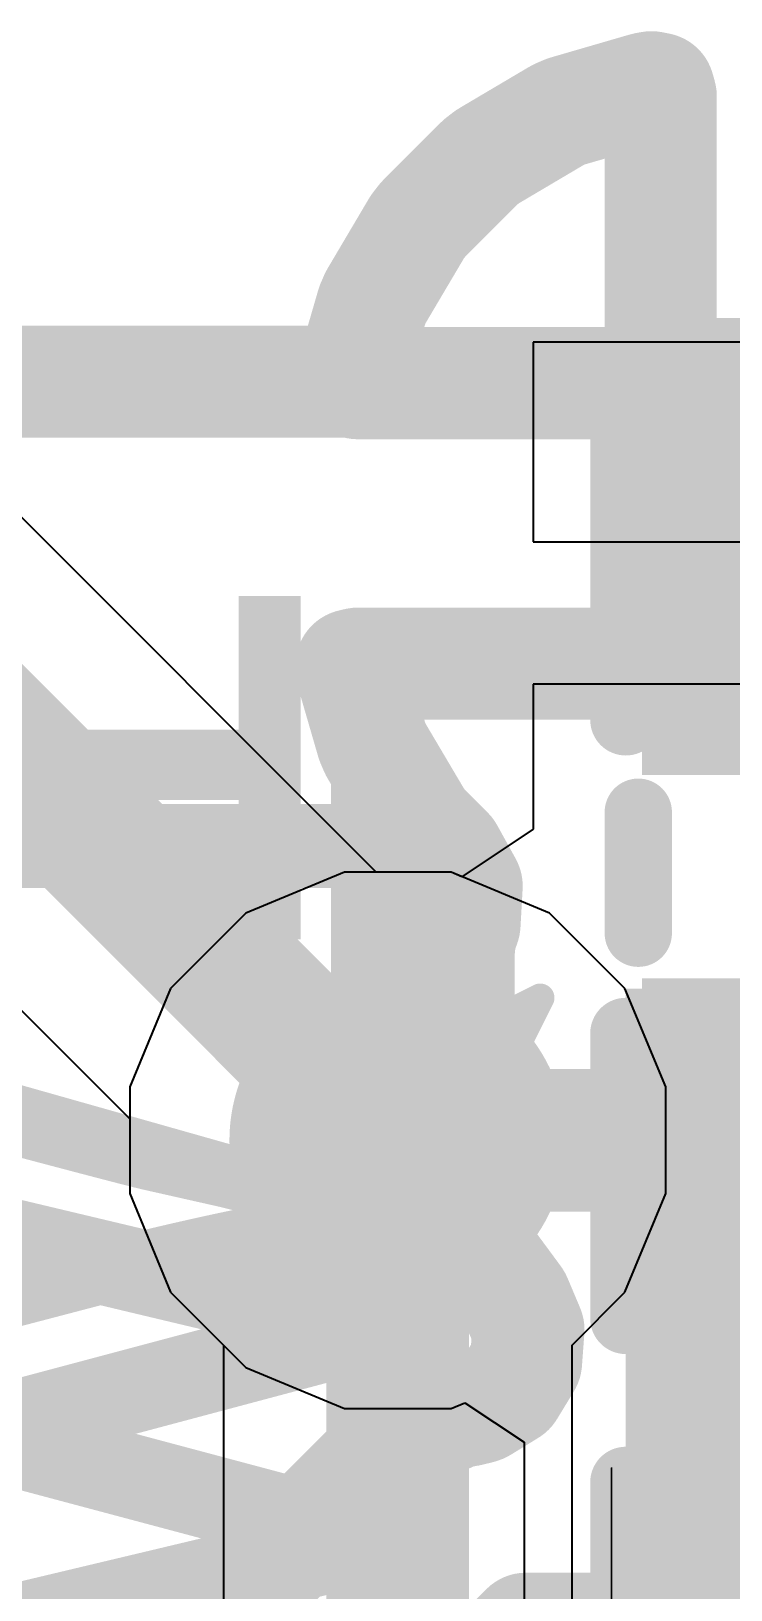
# Model space of a CAD drawing. Header units: inches. Extents: x 0 to 12.4, y -0.6 to 2.2.
# Drawn here: x 0.1833 to 0.2324, y 0.5648 to 0.6742 of the extents above; entities that cross this region are included whole.
import ezdxf

# ---------------------------------------------------------------- set-up
doc = ezdxf.new("R2010")
doc.units = ezdxf.units.IN
doc.header["$MEASUREMENT"] = 0
for name, color, linetype in [('Bottom Layer', 5, 'Continuous'), ('Dimension', 6, 'Continuous'), ('Drill Drawing', 1, 'Continuous'), ('Mechanical 4', 56, 'Continuous'), ('Top Layer', 1, 'Continuous'), ('Top Overlay', 2, 'Continuous'), ('Top Paste', 8, 'Continuous'), ('Top Solder', 216, 'Continuous'), ('Via Holes', 16, 'Continuous')]:
    doc.layers.add(name, color=color, linetype=linetype)
doc.styles.add('Arial', font='', dxfattribs={"height": 0.2})
doc.styles.get('Arial').set_extended_font_data('Arial')

# ---------------------------------------------------------------- blocks, each defined once
blk = doc.blocks.new('R___0402_23')
at = {"layer": 'Top Layer'}
for points in [[(-0.0275, -0.0125), (-0.0275, 0.0125), (-0.009500000000000003, 0.0125), (-0.009499999999999996, -0.0125)], [(0.009500000000000003, -0.0125), (0.009499999999999996, 0.0125), (0.0275, 0.0125), (0.0275, -0.0125)]]:
    blk.add_hatch(color=1, dxfattribs=at).paths.add_polyline_path(points)
at = {"layer": 'Top Paste'}
for points in [[(-0.0275, -0.0125), (-0.0275, 0.0125), (-0.009500000000000003, 0.0125), (-0.009499999999999996, -0.0125)], [(0.009500000000000003, -0.0125), (0.009499999999999996, 0.0125), (0.0275, 0.0125), (0.0275, -0.0125)]]:
    blk.add_hatch(color=8, dxfattribs=at).paths.add_polyline_path(points)
at = {"layer": 'Top Solder'}
for points in [[(-0.0296654, -0.0146654), (-0.0296654, 0.0146654), (-0.007334600000000003, 0.0146654), (-0.007334599999999997, -0.0146654)], [(0.007334600000000003, -0.0146654), (0.007334599999999997, 0.0146654), (0.0296654, 0.0146654), (0.0296654, -0.0146654)]]:
    blk.add_hatch(color=216, dxfattribs=at).paths.add_polyline_path(points)
at = {"layer": 'Top Overlay'}
for points in [[(-0.031, -0.016, 0.005, 0.005, 0), (-0.031, 0.016, 0.005, 0.005, 0)], [(0.031, 0.016, 0.005, 0.005, 0), (-0.031, 0.016, 0.005, 0.005, 0)], [(0.031, -0.016, 0.005, 0.005, 0), (0.031, 0.016, 0.005, 0.005, 0)], [(0.031, -0.016, 0.005, 0.005, 0), (-0.031, -0.016, 0.005, 0.005, 0)], [(0.032, -0.017, 0.000127, 0.000127, 0), (-0.032, -0.017, 0.000127, 0.000127, 0)]]:
    blk.add_lwpolyline(points, format="xyseb", dxfattribs=at)
for points in [[(-0.03225, 0.016, 0.0025, 0.0025, 1), (-0.02975, 0.016, 0.0025, 0.0025, 1)], [(-0.03225, 0.016, 0.0025, 0.0025, 1), (-0.02975, 0.016, 0.0025, 0.0025, 1)], [(0.02975, 0.016, 0.0025, 0.0025, 1), (0.03225, 0.016, 0.0025, 0.0025, 1)], [(0.02975, 0.016, 0.0025, 0.0025, 1), (0.03225, 0.016, 0.0025, 0.0025, 1)], [(-0.03225, -0.016, 0.0025, 0.0025, 1), (-0.02975, -0.016, 0.0025, 0.0025, 1)], [(-0.03225, -0.016, 0.0025, 0.0025, 1), (-0.02975, -0.016, 0.0025, 0.0025, 1)], [(0.02975, -0.016, 0.0025, 0.0025, 1), (0.03225, -0.016, 0.0025, 0.0025, 1)], [(0.02975, -0.016, 0.0025, 0.0025, 1), (0.03225, -0.016, 0.0025, 0.0025, 1)], [(-0.0320317, -0.017, 6.35e-05, 6.35e-05, 1), (-0.0319683, -0.017, 6.35e-05, 6.35e-05, 1)], [(0.0319683, -0.017, 6.35e-05, 6.35e-05, 1), (0.0320317, -0.017, 6.35e-05, 6.35e-05, 1)]]:
    blk.add_lwpolyline(points, format="xyseb", close=True, dxfattribs=at)
blk = doc.blocks.new('C___0402_63')
at = {"layer": 'Top Layer'}
for points in [[(-0.0275, -0.0125), (-0.0275, 0.0125), (-0.009500000000000003, 0.0125), (-0.009499999999999996, -0.0125)], [(0.009500000000000003, -0.0125), (0.009499999999999996, 0.0125), (0.0275, 0.0125), (0.0275, -0.0125)]]:
    blk.add_hatch(color=1, dxfattribs=at).paths.add_polyline_path(points)
at = {"layer": 'Top Paste'}
for points in [[(-0.0275, -0.0125), (-0.0275, 0.0125), (-0.009500000000000003, 0.0125), (-0.009499999999999996, -0.0125)], [(0.009500000000000003, -0.0125), (0.009499999999999996, 0.0125), (0.0275, 0.0125), (0.0275, -0.0125)]]:
    blk.add_hatch(color=8, dxfattribs=at).paths.add_polyline_path(points)
at = {"layer": 'Top Solder'}
for points in [[(-0.0298622, -0.0148622), (-0.0298622, 0.0148622), (-0.007137800000000003, 0.0148622), (-0.007137799999999997, -0.0148622)], [(0.007137800000000003, -0.0148622), (0.007137799999999997, 0.0148622), (0.0298622, 0.0148622), (0.0298622, -0.0148622)]]:
    blk.add_hatch(color=216, dxfattribs=at).paths.add_polyline_path(points)
at = {"layer": 'Top Overlay'}
for points in [[(-0.011, 0.016, 0.005, 0.005, 0), (-0.031, 0.016, 0.005, 0.005, 0)], [(-0.031, -0.016, 0.005, 0.005, 0), (-0.031, 0.016, 0.005, 0.005, 0)], [(0.031, 0.016, 0.005, 0.005, 0), (0.011, 0.016, 0.005, 0.005, 0)], [(0.031, -0.016, 0.005, 0.005, 0), (0.031, 0.016, 0.005, 0.005, 0)], [(-0.011, -0.016, 0.005, 0.005, 0), (-0.031, -0.016, 0.005, 0.005, 0)], [(0.031, -0.016, 0.005, 0.005, 0), (0.011, -0.016, 0.005, 0.005, 0)]]:
    blk.add_lwpolyline(points, format="xyseb", dxfattribs=at)
for points in [[(-0.03225, 0.016, 0.0025, 0.0025, 1), (-0.02975, 0.016, 0.0025, 0.0025, 1)], [(-0.03225, 0.016, 0.0025, 0.0025, 1), (-0.02975, 0.016, 0.0025, 0.0025, 1)], [(-0.01225, 0.016, 0.0025, 0.0025, 1), (-0.00975, 0.016, 0.0025, 0.0025, 1)], [(0.00975, 0.016, 0.0025, 0.0025, 1), (0.01225, 0.016, 0.0025, 0.0025, 1)], [(0.02975, 0.016, 0.0025, 0.0025, 1), (0.03225, 0.016, 0.0025, 0.0025, 1)], [(0.02975, 0.016, 0.0025, 0.0025, 1), (0.03225, 0.016, 0.0025, 0.0025, 1)], [(-0.03225, -0.016, 0.0025, 0.0025, 1), (-0.02975, -0.016, 0.0025, 0.0025, 1)], [(-0.03225, -0.016, 0.0025, 0.0025, 1), (-0.02975, -0.016, 0.0025, 0.0025, 1)], [(-0.01225, -0.016, 0.0025, 0.0025, 1), (-0.00975, -0.016, 0.0025, 0.0025, 1)], [(0.00975, -0.016, 0.0025, 0.0025, 1), (0.01225, -0.016, 0.0025, 0.0025, 1)], [(0.02975, -0.016, 0.0025, 0.0025, 1), (0.03225, -0.016, 0.0025, 0.0025, 1)], [(0.02975, -0.016, 0.0025, 0.0025, 1), (0.03225, -0.016, 0.0025, 0.0025, 1)]]:
    blk.add_lwpolyline(points, format="xyseb", close=True, dxfattribs=at)

msp = doc.modelspace()

# ---------------------------------------------------------------- hatches: boundary and pattern name
at = {"layer": 'Bottom Layer'}
h = msp.add_hatch(color=5, dxfattribs=at)
edge = h.paths.add_edge_path()
edge.add_arc((0.209, 0.5963582), 0.011811, 0, 360)
at = {"layer": 'Top Layer'}
h = msp.add_hatch(color=1, dxfattribs=at)
edge = h.paths.add_edge_path()
edge.add_arc((0.209, 0.5963582), 0.011811, 0, 360)
msp.add_hatch(color=1, dxfattribs=at).paths.add_polyline_path([(0.225, 0.549), (0.256, 0.549), (0.256, 0.607), (0.225, 0.607)])
at = {"layer": 'Via Holes'}
h = msp.add_hatch(color=7, dxfattribs=at)
edge = h.paths.add_edge_path()
edge.add_arc((0.209, 0.5963582), 0.0059055, 0, 360)

# ---------------------------------------------------------------- linework, layer by layer
at = {"layer": 'Bottom Layer'}
for p, q in [((0.2052583, 0.6151692), (0.1983444, 0.6123054)), ((0.2127417, 0.6151692), (0.2052583, 0.6151692)), ((0.2196556, 0.6123054), (0.2127417, 0.6151692)), ((0.1983444, 0.6123054), (0.1930528, 0.6070138)), ((0.2249472, 0.6070138), (0.2196556, 0.6123054)), ((0.1930528, 0.6070138), (0.190189, 0.6000999)), ((0.227811, 0.6000999), (0.2249472, 0.6070138)), ((0.190189, 0.6000999), (0.190189, 0.5926165)), ((0.227811, 0.5926165), (0.227811, 0.6000999)), ((0.190189, 0.5926165), (0.1930528, 0.5857026)), ((0.2249472, 0.5857026), (0.227811, 0.5926165)), ((0.1930528, 0.5857026), (0.1967649, 0.5819905)), ((0.2212351, 0.5819905), (0.2249472, 0.5857026)), ((0.1967649, 0.5819905), (0.1967649, 0.395)), ((0.2212351, 0.4000679), (0.2212351, 0.5819905))]:
    msp.add_line(p, q, dxfattribs=at)
msp.add_lwpolyline([(0.209, 0.395, 0.01, 0.01, 0), (0.209, 0.5963582, 0.01, 0.01, 0)], format="xyseb", dxfattribs=at)
msp.add_lwpolyline([(0.2065, 0.5963582, 0.005, 0.005, 1), (0.2115, 0.5963582, 0.005, 0.005, 1)], format="xyseb", close=True, dxfattribs=at)
at = {"layer": 'Dimension'}
for points in [[(0.220813, 0.6685482, 0.007874, 0.007874, 0), (0.2263917, 0.6701689, 0.007874, 0.007874, 0)], [(0.2263917, 0.6701689, 0.007874, 0.007874, 0), (0.2268086, 0.670245, 0.007874, 0.007874, 0)], [(0.2268086, 0.670245, 0.007874, 0.007874, 0), (0.2273089, 0.6701455, 0.007874, 0.007874, 0)], [(0.2273089, 0.6701455, 0.007874, 0.007874, 0), (0.2274549, 0.669628, 0.007874, 0.007874, 0)], [(0.2274549, 0.6501276, 0.007874, 0.007874, 0), (0.2274549, 0.669628, 0.007874, 0.007874, 0)], [(0.2153029, 0.6653782, 0.007874, 0.007874, 0), (0.2202537, 0.6683061, 0.007874, 0.007874, 0)], [(0.2202537, 0.6683061, 0.007874, 0.007874, 0), (0.220813, 0.6685482, 0.007874, 0.007874, 0)], [(0.2148211, 0.6650045, 0.007874, 0.007874, 0), (0.2153029, 0.6653782, 0.007874, 0.007874, 0)], [(0.2107541, 0.6609374, 0.007874, 0.007874, 0), (0.2148211, 0.6650045, 0.007874, 0.007874, 0)], [(0.2074524, 0.6555048, 0.007874, 0.007874, 0), (0.2103804, 0.6604557, 0.007874, 0.007874, 0)], [(0.2103804, 0.6604557, 0.007874, 0.007874, 0), (0.2107541, 0.6609374, 0.007874, 0.007874, 0)], [(0.2057824, 0.6500304, 0.007874, 0.007874, 0), (0.2072105, 0.6549457, 0.007874, 0.007874, 0)], [(0.2072105, 0.6549457, 0.007874, 0.007874, 0), (0.2074524, 0.6555048, 0.007874, 0.007874, 0)], [(0.227319, 0.6496207, 0.007874, 0.007874, 0), (0.2274549, 0.6501276, 0.007874, 0.007874, 0)], [(0.2274549, 0.6501276, 0.007874, 0.007874, 0), (0.2471399, 0.6501276, 0.007874, 0.007874, 0)], [(0.2274549, 0.6501276, 0.007874, 0.007874, 0), (0.2471399, 0.6501276, 0.007874, 0.007874, 0)], [(0.1743053, 0.6495868, 0.007874, 0.007874, 0), (0.2057598, 0.6495868, 0.007874, 0.007874, 0)], [(0.1743053, 0.6495868, 0.007874, 0.007874, 0), (0.2057598, 0.6495868, 0.007874, 0.007874, 0)], [(0.2057598, 0.6495868, 0.007874, 0.007874, 0), (0.2057824, 0.6500304, 0.007874, 0.007874, 0)], [(0.2057598, 0.6495868, 0.007874, 0.007874, 0), (0.2061921, 0.6494848, 0.007874, 0.007874, 0)], [(0.2061921, 0.6494848, 0.007874, 0.007874, 0), (0.2268121, 0.6494848, 0.007874, 0.007874, 0)], [(0.2268121, 0.6494848, 0.007874, 0.007874, 0), (0.227319, 0.6496207, 0.007874, 0.007874, 0)], [(0.2057598, 0.6296978, 0.007874, 0.007874, 0), (0.2061921, 0.6297998, 0.007874, 0.007874, 0)], [(0.2057598, 0.6296978, 0.007874, 0.007874, 0), (0.2057824, 0.6292542, 0.007874, 0.007874, 0)], [(0.2061921, 0.6297998, 0.007874, 0.007874, 0), (0.2684027, 0.6297998, 0.007874, 0.007874, 0)], [(0.2057824, 0.6292542, 0.007874, 0.007874, 0), (0.2072105, 0.6243389, 0.007874, 0.007874, 0)], [(0.2072105, 0.6243389, 0.007874, 0.007874, 0), (0.2074524, 0.6237798, 0.007874, 0.007874, 0)], [(0.2074524, 0.6237798, 0.007874, 0.007874, 0), (0.2103804, 0.6188289, 0.007874, 0.007874, 0)], [(0.2103804, 0.6188289, 0.007874, 0.007874, 0), (0.2107541, 0.6183472, 0.007874, 0.007874, 0)], [(0.2107541, 0.6183472, 0.007874, 0.007874, 0), (0.2125273, 0.6165739, 0.007874, 0.007874, 0)], [(0.2125273, 0.6165739, 0.007874, 0.007874, 0), (0.2138348, 0.6142082, 0.007874, 0.007874, 0)], [(0.2136833, 0.6115095, 0.007874, 0.007874, 0), (0.2138348, 0.6142082, 0.007874, 0.007874, 0)], [(0.2133718, 0.6106194, 0.007874, 0.007874, 0), (0.2134698, 0.6108994, 0.007874, 0.007874, 0)], [(0.2134698, 0.6108997, 0.007874, 0.007874, 0), (0.2136833, 0.6115095, 0.007874, 0.007874, 0)], [(0.2134698, 0.6108994, 0.007874, 0.007874, 0), (0.2134698, 0.6108997, 0.007874, 0.007874, 0)], [(0.2132726, 0.6095617, 0.007874, 0.007874, 0), (0.2133441, 0.6103237, 0.007874, 0.007874, 0)], [(0.2133441, 0.610324, 0.007874, 0.007874, 0), (0.2133718, 0.6106194, 0.007874, 0.007874, 0)], [(0.2133441, 0.6103237, 0.007874, 0.007874, 0), (0.2133441, 0.610324, 0.007874, 0.007874, 0)], [(0.213262, 0.609448, 0.007874, 0.007874, 0), (0.2132726, 0.6095611, 0.007874, 0.007874, 0)], [(0.213262, 0.594246, 0.007874, 0.007874, 0), (0.213262, 0.609448, 0.007874, 0.007874, 0)], [(0.2132726, 0.6095611, 0.007874, 0.007874, 0), (0.2132726, 0.6095617, 0.007874, 0.007874, 0)], [(0.213262, 0.594246, 0.007874, 0.007874, 0), (0.2132726, 0.5941329, 0.007874, 0.007874, 0)], [(0.2132726, 0.5941324, 0.007874, 0.007874, 0), (0.2132726, 0.5941329, 0.007874, 0.007874, 0)], [(0.2132726, 0.5941324, 0.007874, 0.007874, 0), (0.2133441, 0.5933706, 0.007874, 0.007874, 0)], [(0.2133441, 0.5933706, 0.007874, 0.007874, 0), (0.2133718, 0.5930746, 0.007874, 0.007874, 0)], [(0.2133718, 0.5930746, 0.007874, 0.007874, 0), (0.2134699, 0.5927942, 0.007874, 0.007874, 0)], [(0.2134699, 0.5927942, 0.007874, 0.007874, 0), (0.21347, 0.5927941, 0.007874, 0.007874, 0)], [(0.21347, 0.5927941, 0.007874, 0.007874, 0), (0.2136779, 0.5921999, 0.007874, 0.007874, 0)], [(0.2136779, 0.5921999, 0.007874, 0.007874, 0), (0.2150985, 0.58814, 0.007874, 0.007874, 0)], [(0.2150985, 0.58814, 0.007874, 0.007874, 0), (0.2153157, 0.5878457, 0.007874, 0.007874, 0)], [(0.2153157, 0.5878457, 0.007874, 0.007874, 0), (0.2172811, 0.5851827, 0.007874, 0.007874, 0)], [(0.2172811, 0.5851827, 0.007874, 0.007874, 0), (0.2181706, 0.5830745, 0.007874, 0.007874, 0)], [(0.2180017, 0.5807925, 0.007874, 0.007874, 0), (0.2181706, 0.5830745, 0.007874, 0.007874, 0)], [(0.2168116, 0.5788382, 0.007874, 0.007874, 0), (0.2180017, 0.5807925, 0.007874, 0.007874, 0)], [(0.2148618, 0.5776408, 0.007874, 0.007874, 0), (0.2168116, 0.5788382, 0.007874, 0.007874, 0)], [(0.2115883, 0.5765772, 0.007874, 0.007874, 0), (0.2122955, 0.5768701, 0.007874, 0.007874, 0)], [(0.2122955, 0.5768701, 0.007874, 0.007874, 0), (0.2127304, 0.5770917, 0.007874, 0.007874, 0)], [(0.2127304, 0.5770917, 0.007874, 0.007874, 0), (0.2127305, 0.5770918, 0.007874, 0.007874, 0)], [(0.2127305, 0.5770918, 0.007874, 0.007874, 0), (0.2130728, 0.5772661, 0.007874, 0.007874, 0)], [(0.2130728, 0.5772661, 0.007874, 0.007874, 0), (0.2134521, 0.5773263, 0.007874, 0.007874, 0)], [(0.2134521, 0.5773263, 0.007874, 0.007874, 0), (0.2134525, 0.5773263, 0.007874, 0.007874, 0)], [(0.2134525, 0.5773263, 0.007874, 0.007874, 0), (0.2139345, 0.5774027, 0.007874, 0.007874, 0)], [(0.2139345, 0.5774027, 0.007874, 0.007874, 0), (0.2146792, 0.5775815, 0.007874, 0.007874, 0)], [(0.2146792, 0.5775815, 0.007874, 0.007874, 0), (0.2148618, 0.5776408, 0.007874, 0.007874, 0)], [(0.2094, 0.5753948, 0.007874, 0.007874, 0), (0.2100524, 0.5757946, 0.007874, 0.007874, 0)], [(0.2100524, 0.5757946, 0.007874, 0.007874, 0), (0.2104476, 0.5760817, 0.007874, 0.007874, 0)], [(0.2104476, 0.5760817, 0.007874, 0.007874, 0), (0.2104479, 0.5760819, 0.007874, 0.007874, 0)], [(0.2104479, 0.5760819, 0.007874, 0.007874, 0), (0.2107585, 0.5763075, 0.007874, 0.007874, 0)], [(0.2107585, 0.5763075, 0.007874, 0.007874, 0), (0.2111236, 0.5764261, 0.007874, 0.007874, 0)], [(0.2111236, 0.5764261, 0.007874, 0.007874, 0), (0.2111239, 0.5764263, 0.007874, 0.007874, 0)], [(0.2111239, 0.5764263, 0.007874, 0.007874, 0), (0.2115883, 0.5765772, 0.007874, 0.007874, 0)], [(0.2077342, 0.5741103, 0.007874, 0.007874, 0), (0.2083507, 0.5747269, 0.007874, 0.007874, 0)], [(0.2083507, 0.5747269, 0.007874, 0.007874, 0), (0.208351, 0.5747271, 0.007874, 0.007874, 0)], [(0.208351, 0.5747271, 0.007874, 0.007874, 0), (0.2086225, 0.5749986, 0.007874, 0.007874, 0)], [(0.2086225, 0.5749986, 0.007874, 0.007874, 0), (0.2089648, 0.575173, 0.007874, 0.007874, 0)], [(0.2089648, 0.575173, 0.007874, 0.007874, 0), (0.2089651, 0.5751732, 0.007874, 0.007874, 0)], [(0.2089651, 0.5751732, 0.007874, 0.007874, 0), (0.2094, 0.5753948, 0.007874, 0.007874, 0)], [(0.1668701, 0.5332462, 0.007874, 0.007874, 0), (0.2077341, 0.5741102, 0.007874, 0.007874, 0)], [(0.2077341, 0.5741102, 0.007874, 0.007874, 0), (0.2077342, 0.5741103, 0.007874, 0.007874, 0)], [(0.1546202, 0.4986974, 0.007874, 0.007874, 0), (0.2180061, 0.5620832, 0.007874, 0.007874, 0)], [(0.2180061, 0.5620832, 0.007874, 0.007874, 0), (0.2372974, 0.5620832, 0.007874, 0.007874, 0)]]:
    msp.add_lwpolyline(points, format="xyseb", dxfattribs=at)
for points in [[(0.2244232, 0.6701689, 0.003937, 0.003937, 1), (0.2283602, 0.6701689, 0.003937, 0.003937, 1)], [(0.2244232, 0.6701689, 0.003937, 0.003937, 1), (0.2283602, 0.6701689, 0.003937, 0.003937, 1)], [(0.2248401, 0.670245, 0.003937, 0.003937, 1), (0.2287771, 0.670245, 0.003937, 0.003937, 1)], [(0.2248401, 0.670245, 0.003937, 0.003937, 1), (0.2287771, 0.670245, 0.003937, 0.003937, 1)], [(0.2253404, 0.6701455, 0.003937, 0.003937, 1), (0.2292774, 0.6701455, 0.003937, 0.003937, 1)], [(0.2253404, 0.6701455, 0.003937, 0.003937, 1), (0.2292774, 0.6701455, 0.003937, 0.003937, 1)], [(0.2254864, 0.669628, 0.003937, 0.003937, 1), (0.2294234, 0.669628, 0.003937, 0.003937, 1)], [(0.2254864, 0.669628, 0.003937, 0.003937, 1), (0.2294234, 0.669628, 0.003937, 0.003937, 1)], [(0.2182852, 0.6683061, 0.003937, 0.003937, 1), (0.2222222, 0.6683061, 0.003937, 0.003937, 1)], [(0.2182852, 0.6683061, 0.003937, 0.003937, 1), (0.2222222, 0.6683061, 0.003937, 0.003937, 1)], [(0.2188445, 0.6685482, 0.003937, 0.003937, 1), (0.2227815, 0.6685482, 0.003937, 0.003937, 1)], [(0.2188445, 0.6685482, 0.003937, 0.003937, 1), (0.2227815, 0.6685482, 0.003937, 0.003937, 1)], [(0.2133344, 0.6653782, 0.003937, 0.003937, 1), (0.2172714, 0.6653782, 0.003937, 0.003937, 1)], [(0.2133344, 0.6653782, 0.003937, 0.003937, 1), (0.2172714, 0.6653782, 0.003937, 0.003937, 1)], [(0.2128526, 0.6650045, 0.003937, 0.003937, 1), (0.2167896, 0.6650045, 0.003937, 0.003937, 1)], [(0.2128526, 0.6650045, 0.003937, 0.003937, 1), (0.2167896, 0.6650045, 0.003937, 0.003937, 1)], [(0.2084119, 0.6604557, 0.003937, 0.003937, 1), (0.2123489, 0.6604557, 0.003937, 0.003937, 1)], [(0.2084119, 0.6604557, 0.003937, 0.003937, 1), (0.2123489, 0.6604557, 0.003937, 0.003937, 1)], [(0.2087856, 0.6609374, 0.003937, 0.003937, 1), (0.2127226, 0.6609374, 0.003937, 0.003937, 1)], [(0.2087856, 0.6609374, 0.003937, 0.003937, 1), (0.2127226, 0.6609374, 0.003937, 0.003937, 1)], [(0.205242, 0.6549457, 0.003937, 0.003937, 1), (0.209179, 0.6549457, 0.003937, 0.003937, 1)], [(0.205242, 0.6549457, 0.003937, 0.003937, 1), (0.209179, 0.6549457, 0.003937, 0.003937, 1)], [(0.2054839, 0.6555048, 0.003937, 0.003937, 1), (0.2094209, 0.6555048, 0.003937, 0.003937, 1)], [(0.2054839, 0.6555048, 0.003937, 0.003937, 1), (0.2094209, 0.6555048, 0.003937, 0.003937, 1)], [(0.2254864, 0.6501276, 0.003937, 0.003937, 1), (0.2294234, 0.6501276, 0.003937, 0.003937, 1)], [(0.2254864, 0.6501276, 0.003937, 0.003937, 1), (0.2294234, 0.6501276, 0.003937, 0.003937, 1)], [(0.2254864, 0.6501276, 0.003937, 0.003937, 1), (0.2294234, 0.6501276, 0.003937, 0.003937, 1)], [(0.2254864, 0.6501276, 0.003937, 0.003937, 1), (0.2294234, 0.6501276, 0.003937, 0.003937, 1)], [(0.2037913, 0.6495868, 0.003937, 0.003937, 1), (0.2077283, 0.6495868, 0.003937, 0.003937, 1)], [(0.2037913, 0.6495868, 0.003937, 0.003937, 1), (0.2077283, 0.6495868, 0.003937, 0.003937, 1)], [(0.2037913, 0.6495868, 0.003937, 0.003937, 1), (0.2077283, 0.6495868, 0.003937, 0.003937, 1)], [(0.2037913, 0.6495868, 0.003937, 0.003937, 1), (0.2077283, 0.6495868, 0.003937, 0.003937, 1)], [(0.2038139, 0.6500304, 0.003937, 0.003937, 1), (0.2077509, 0.6500304, 0.003937, 0.003937, 1)], [(0.2038139, 0.6500304, 0.003937, 0.003937, 1), (0.2077509, 0.6500304, 0.003937, 0.003937, 1)], [(0.2042236, 0.6494848, 0.003937, 0.003937, 1), (0.2081606, 0.6494848, 0.003937, 0.003937, 1)], [(0.2042236, 0.6494848, 0.003937, 0.003937, 1), (0.2081606, 0.6494848, 0.003937, 0.003937, 1)], [(0.2248436, 0.6494848, 0.003937, 0.003937, 1), (0.2287806, 0.6494848, 0.003937, 0.003937, 1)], [(0.2248436, 0.6494848, 0.003937, 0.003937, 1), (0.2287806, 0.6494848, 0.003937, 0.003937, 1)], [(0.2253505, 0.6496207, 0.003937, 0.003937, 1), (0.2292875, 0.6496207, 0.003937, 0.003937, 1)], [(0.2253505, 0.6496207, 0.003937, 0.003937, 1), (0.2292875, 0.6496207, 0.003937, 0.003937, 1)], [(0.2037913, 0.6296978, 0.003937, 0.003937, 1), (0.2077283, 0.6296978, 0.003937, 0.003937, 1)], [(0.2037913, 0.6296978, 0.003937, 0.003937, 1), (0.2077283, 0.6296978, 0.003937, 0.003937, 1)], [(0.2042236, 0.6297998, 0.003937, 0.003937, 1), (0.2081606, 0.6297998, 0.003937, 0.003937, 1)], [(0.2042236, 0.6297998, 0.003937, 0.003937, 1), (0.2081606, 0.6297998, 0.003937, 0.003937, 1)], [(0.2038139, 0.6292542, 0.003937, 0.003937, 1), (0.2077509, 0.6292542, 0.003937, 0.003937, 1)], [(0.2038139, 0.6292542, 0.003937, 0.003937, 1), (0.2077509, 0.6292542, 0.003937, 0.003937, 1)], [(0.205242, 0.6243389, 0.003937, 0.003937, 1), (0.209179, 0.6243389, 0.003937, 0.003937, 1)], [(0.205242, 0.6243389, 0.003937, 0.003937, 1), (0.209179, 0.6243389, 0.003937, 0.003937, 1)], [(0.2054839, 0.6237798, 0.003937, 0.003937, 1), (0.2094209, 0.6237798, 0.003937, 0.003937, 1)], [(0.2054839, 0.6237798, 0.003937, 0.003937, 1), (0.2094209, 0.6237798, 0.003937, 0.003937, 1)], [(0.2084119, 0.6188289, 0.003937, 0.003937, 1), (0.2123489, 0.6188289, 0.003937, 0.003937, 1)], [(0.2084119, 0.6188289, 0.003937, 0.003937, 1), (0.2123489, 0.6188289, 0.003937, 0.003937, 1)], [(0.2087856, 0.6183472, 0.003937, 0.003937, 1), (0.2127226, 0.6183472, 0.003937, 0.003937, 1)], [(0.2087856, 0.6183472, 0.003937, 0.003937, 1), (0.2127226, 0.6183472, 0.003937, 0.003937, 1)], [(0.2105588, 0.6165739, 0.003937, 0.003937, 1), (0.2144958, 0.6165739, 0.003937, 0.003937, 1)], [(0.2105588, 0.6165739, 0.003937, 0.003937, 1), (0.2144958, 0.6165739, 0.003937, 0.003937, 1)], [(0.2118663, 0.6142082, 0.003937, 0.003937, 1), (0.2158033, 0.6142082, 0.003937, 0.003937, 1)], [(0.2118663, 0.6142082, 0.003937, 0.003937, 1), (0.2158033, 0.6142082, 0.003937, 0.003937, 1)], [(0.2115013, 0.6108997, 0.003937, 0.003937, 1), (0.2154383, 0.6108997, 0.003937, 0.003937, 1)], [(0.2115013, 0.6108997, 0.003937, 0.003937, 1), (0.2154383, 0.6108997, 0.003937, 0.003937, 1)], [(0.2115013, 0.6108994, 0.003937, 0.003937, 1), (0.2154383, 0.6108994, 0.003937, 0.003937, 1)], [(0.2115013, 0.6108994, 0.003937, 0.003937, 1), (0.2154383, 0.6108994, 0.003937, 0.003937, 1)], [(0.2117148, 0.6115095, 0.003937, 0.003937, 1), (0.2156518, 0.6115095, 0.003937, 0.003937, 1)], [(0.2117148, 0.6115095, 0.003937, 0.003937, 1), (0.2156518, 0.6115095, 0.003937, 0.003937, 1)], [(0.2113756, 0.610324, 0.003937, 0.003937, 1), (0.2153126, 0.610324, 0.003937, 0.003937, 1)], [(0.2113756, 0.610324, 0.003937, 0.003937, 1), (0.2153126, 0.610324, 0.003937, 0.003937, 1)], [(0.2113756, 0.6103237, 0.003937, 0.003937, 1), (0.2153126, 0.6103237, 0.003937, 0.003937, 1)], [(0.2113756, 0.6103237, 0.003937, 0.003937, 1), (0.2153126, 0.6103237, 0.003937, 0.003937, 1)], [(0.2114033, 0.6106194, 0.003937, 0.003937, 1), (0.2153403, 0.6106194, 0.003937, 0.003937, 1)], [(0.2114033, 0.6106194, 0.003937, 0.003937, 1), (0.2153403, 0.6106194, 0.003937, 0.003937, 1)], [(0.2112935, 0.609448, 0.003937, 0.003937, 1), (0.2152305, 0.609448, 0.003937, 0.003937, 1)], [(0.2112935, 0.609448, 0.003937, 0.003937, 1), (0.2152305, 0.609448, 0.003937, 0.003937, 1)], [(0.2113041, 0.6095617, 0.003937, 0.003937, 1), (0.2152411, 0.6095617, 0.003937, 0.003937, 1)], [(0.2113041, 0.6095617, 0.003937, 0.003937, 1), (0.2152411, 0.6095617, 0.003937, 0.003937, 1)], [(0.2113041, 0.6095611, 0.003937, 0.003937, 1), (0.2152411, 0.6095611, 0.003937, 0.003937, 1)], [(0.2113041, 0.6095611, 0.003937, 0.003937, 1), (0.2152411, 0.6095611, 0.003937, 0.003937, 1)], [(0.2112935, 0.594246, 0.003937, 0.003937, 1), (0.2152305, 0.594246, 0.003937, 0.003937, 1)], [(0.2112935, 0.594246, 0.003937, 0.003937, 1), (0.2152305, 0.594246, 0.003937, 0.003937, 1)], [(0.2113041, 0.5941329, 0.003937, 0.003937, 1), (0.2152411, 0.5941329, 0.003937, 0.003937, 1)], [(0.2113041, 0.5941329, 0.003937, 0.003937, 1), (0.2152411, 0.5941329, 0.003937, 0.003937, 1)], [(0.2113041, 0.5941324, 0.003937, 0.003937, 1), (0.2152411, 0.5941324, 0.003937, 0.003937, 1)], [(0.2113041, 0.5941324, 0.003937, 0.003937, 1), (0.2152411, 0.5941324, 0.003937, 0.003937, 1)], [(0.2113756, 0.5933706, 0.003937, 0.003937, 1), (0.2153126, 0.5933706, 0.003937, 0.003937, 1)], [(0.2113756, 0.5933706, 0.003937, 0.003937, 1), (0.2153126, 0.5933706, 0.003937, 0.003937, 1)], [(0.2114033, 0.5930746, 0.003937, 0.003937, 1), (0.2153403, 0.5930746, 0.003937, 0.003937, 1)], [(0.2114033, 0.5930746, 0.003937, 0.003937, 1), (0.2153403, 0.5930746, 0.003937, 0.003937, 1)], [(0.2115014, 0.5927942, 0.003937, 0.003937, 1), (0.2154384, 0.5927942, 0.003937, 0.003937, 1)], [(0.2115014, 0.5927942, 0.003937, 0.003937, 1), (0.2154384, 0.5927942, 0.003937, 0.003937, 1)], [(0.2115015, 0.5927941, 0.003937, 0.003937, 1), (0.2154385, 0.5927941, 0.003937, 0.003937, 1)], [(0.2115015, 0.5927941, 0.003937, 0.003937, 1), (0.2154385, 0.5927941, 0.003937, 0.003937, 1)], [(0.2117094, 0.5921999, 0.003937, 0.003937, 1), (0.2156464, 0.5921999, 0.003937, 0.003937, 1)], [(0.2117094, 0.5921999, 0.003937, 0.003937, 1), (0.2156464, 0.5921999, 0.003937, 0.003937, 1)], [(0.21313, 0.58814, 0.003937, 0.003937, 1), (0.217067, 0.58814, 0.003937, 0.003937, 1)], [(0.21313, 0.58814, 0.003937, 0.003937, 1), (0.217067, 0.58814, 0.003937, 0.003937, 1)], [(0.2133472, 0.5878457, 0.003937, 0.003937, 1), (0.2172842, 0.5878457, 0.003937, 0.003937, 1)], [(0.2133472, 0.5878457, 0.003937, 0.003937, 1), (0.2172842, 0.5878457, 0.003937, 0.003937, 1)], [(0.2153126, 0.5851827, 0.003937, 0.003937, 1), (0.2192496, 0.5851827, 0.003937, 0.003937, 1)], [(0.2153126, 0.5851827, 0.003937, 0.003937, 1), (0.2192496, 0.5851827, 0.003937, 0.003937, 1)], [(0.2162021, 0.5830745, 0.003937, 0.003937, 1), (0.2201391, 0.5830745, 0.003937, 0.003937, 1)], [(0.2162021, 0.5830745, 0.003937, 0.003937, 1), (0.2201391, 0.5830745, 0.003937, 0.003937, 1)], [(0.2160332, 0.5807925, 0.003937, 0.003937, 1), (0.2199702, 0.5807925, 0.003937, 0.003937, 1)], [(0.2160332, 0.5807925, 0.003937, 0.003937, 1), (0.2199702, 0.5807925, 0.003937, 0.003937, 1)], [(0.2148431, 0.5788382, 0.003937, 0.003937, 1), (0.2187801, 0.5788382, 0.003937, 0.003937, 1)], [(0.2148431, 0.5788382, 0.003937, 0.003937, 1), (0.2187801, 0.5788382, 0.003937, 0.003937, 1)], [(0.210327, 0.5768701, 0.003937, 0.003937, 1), (0.214264, 0.5768701, 0.003937, 0.003937, 1)], [(0.210327, 0.5768701, 0.003937, 0.003937, 1), (0.214264, 0.5768701, 0.003937, 0.003937, 1)], [(0.2107619, 0.5770917, 0.003937, 0.003937, 1), (0.2146989, 0.5770917, 0.003937, 0.003937, 1)], [(0.2107619, 0.5770917, 0.003937, 0.003937, 1), (0.2146989, 0.5770917, 0.003937, 0.003937, 1)], [(0.210762, 0.5770918, 0.003937, 0.003937, 1), (0.214699, 0.5770918, 0.003937, 0.003937, 1)], [(0.210762, 0.5770918, 0.003937, 0.003937, 1), (0.214699, 0.5770918, 0.003937, 0.003937, 1)], [(0.2111043, 0.5772661, 0.003937, 0.003937, 1), (0.2150413, 0.5772661, 0.003937, 0.003937, 1)], [(0.2111043, 0.5772661, 0.003937, 0.003937, 1), (0.2150413, 0.5772661, 0.003937, 0.003937, 1)], [(0.2114836, 0.5773263, 0.003937, 0.003937, 1), (0.2154206, 0.5773263, 0.003937, 0.003937, 1)], [(0.2114836, 0.5773263, 0.003937, 0.003937, 1), (0.2154206, 0.5773263, 0.003937, 0.003937, 1)], [(0.211484, 0.5773263, 0.003937, 0.003937, 1), (0.215421, 0.5773263, 0.003937, 0.003937, 1)], [(0.211484, 0.5773263, 0.003937, 0.003937, 1), (0.215421, 0.5773263, 0.003937, 0.003937, 1)], [(0.211966, 0.5774027, 0.003937, 0.003937, 1), (0.215903, 0.5774027, 0.003937, 0.003937, 1)], [(0.211966, 0.5774027, 0.003937, 0.003937, 1), (0.215903, 0.5774027, 0.003937, 0.003937, 1)], [(0.2127107, 0.5775815, 0.003937, 0.003937, 1), (0.2166477, 0.5775815, 0.003937, 0.003937, 1)], [(0.2127107, 0.5775815, 0.003937, 0.003937, 1), (0.2166477, 0.5775815, 0.003937, 0.003937, 1)], [(0.2128933, 0.5776408, 0.003937, 0.003937, 1), (0.2168303, 0.5776408, 0.003937, 0.003937, 1)], [(0.2128933, 0.5776408, 0.003937, 0.003937, 1), (0.2168303, 0.5776408, 0.003937, 0.003937, 1)], [(0.2080839, 0.5757946, 0.003937, 0.003937, 1), (0.2120209, 0.5757946, 0.003937, 0.003937, 1)], [(0.2080839, 0.5757946, 0.003937, 0.003937, 1), (0.2120209, 0.5757946, 0.003937, 0.003937, 1)], [(0.2084791, 0.5760817, 0.003937, 0.003937, 1), (0.2124161, 0.5760817, 0.003937, 0.003937, 1)], [(0.2084791, 0.5760817, 0.003937, 0.003937, 1), (0.2124161, 0.5760817, 0.003937, 0.003937, 1)], [(0.2084794, 0.5760819, 0.003937, 0.003937, 1), (0.2124164, 0.5760819, 0.003937, 0.003937, 1)], [(0.2084794, 0.5760819, 0.003937, 0.003937, 1), (0.2124164, 0.5760819, 0.003937, 0.003937, 1)], [(0.20879, 0.5763075, 0.003937, 0.003937, 1), (0.212727, 0.5763075, 0.003937, 0.003937, 1)], [(0.20879, 0.5763075, 0.003937, 0.003937, 1), (0.212727, 0.5763075, 0.003937, 0.003937, 1)], [(0.2091551, 0.5764261, 0.003937, 0.003937, 1), (0.2130921, 0.5764261, 0.003937, 0.003937, 1)], [(0.2091551, 0.5764261, 0.003937, 0.003937, 1), (0.2130921, 0.5764261, 0.003937, 0.003937, 1)], [(0.2091554, 0.5764263, 0.003937, 0.003937, 1), (0.2130924, 0.5764263, 0.003937, 0.003937, 1)], [(0.2091554, 0.5764263, 0.003937, 0.003937, 1), (0.2130924, 0.5764263, 0.003937, 0.003937, 1)], [(0.2096198, 0.5765772, 0.003937, 0.003937, 1), (0.2135568, 0.5765772, 0.003937, 0.003937, 1)], [(0.2096198, 0.5765772, 0.003937, 0.003937, 1), (0.2135568, 0.5765772, 0.003937, 0.003937, 1)], [(0.2063822, 0.5747269, 0.003937, 0.003937, 1), (0.2103192, 0.5747269, 0.003937, 0.003937, 1)], [(0.2063822, 0.5747269, 0.003937, 0.003937, 1), (0.2103192, 0.5747269, 0.003937, 0.003937, 1)], [(0.2063825, 0.5747271, 0.003937, 0.003937, 1), (0.2103195, 0.5747271, 0.003937, 0.003937, 1)], [(0.2063825, 0.5747271, 0.003937, 0.003937, 1), (0.2103195, 0.5747271, 0.003937, 0.003937, 1)], [(0.206654, 0.5749986, 0.003937, 0.003937, 1), (0.210591, 0.5749986, 0.003937, 0.003937, 1)], [(0.206654, 0.5749986, 0.003937, 0.003937, 1), (0.210591, 0.5749986, 0.003937, 0.003937, 1)], [(0.2069963, 0.575173, 0.003937, 0.003937, 1), (0.2109333, 0.575173, 0.003937, 0.003937, 1)], [(0.2069963, 0.575173, 0.003937, 0.003937, 1), (0.2109333, 0.575173, 0.003937, 0.003937, 1)], [(0.2069966, 0.5751732, 0.003937, 0.003937, 1), (0.2109336, 0.5751732, 0.003937, 0.003937, 1)], [(0.2069966, 0.5751732, 0.003937, 0.003937, 1), (0.2109336, 0.5751732, 0.003937, 0.003937, 1)], [(0.2074315, 0.5753948, 0.003937, 0.003937, 1), (0.2113685, 0.5753948, 0.003937, 0.003937, 1)], [(0.2074315, 0.5753948, 0.003937, 0.003937, 1), (0.2113685, 0.5753948, 0.003937, 0.003937, 1)], [(0.2057656, 0.5741102, 0.003937, 0.003937, 1), (0.2097026, 0.5741102, 0.003937, 0.003937, 1)], [(0.2057656, 0.5741102, 0.003937, 0.003937, 1), (0.2097026, 0.5741102, 0.003937, 0.003937, 1)], [(0.2057657, 0.5741103, 0.003937, 0.003937, 1), (0.2097027, 0.5741103, 0.003937, 0.003937, 1)], [(0.2057657, 0.5741103, 0.003937, 0.003937, 1), (0.2097027, 0.5741103, 0.003937, 0.003937, 1)], [(0.2160376, 0.5620832, 0.003937, 0.003937, 1), (0.2199746, 0.5620832, 0.003937, 0.003937, 1)], [(0.2160376, 0.5620832, 0.003937, 0.003937, 1), (0.2199746, 0.5620832, 0.003937, 0.003937, 1)]]:
    msp.add_lwpolyline(points, format="xyseb", close=True, dxfattribs=at)
at = {"layer": 'Drill Drawing'}
for points in [[(0.199, 0.6063582, 0.002, 0.002, 0), (0.209, 0.6013582, 0.002, 0.002, 0)], [(0.199, 0.6063582, 0.002, 0.002, 0), (0.204, 0.5963582, 0.002, 0.002, 0)], [(0.209, 0.6013582, 0.002, 0.002, 0), (0.219, 0.6063582, 0.002, 0.002, 0)], [(0.214, 0.5963582, 0.002, 0.002, 0), (0.219, 0.6063582, 0.002, 0.002, 0)], [(0.199, 0.5863582, 0.002, 0.002, 0), (0.204, 0.5963582, 0.002, 0.002, 0)], [(0.214, 0.5963582, 0.002, 0.002, 0), (0.219, 0.5863582, 0.002, 0.002, 0)], [(0.199, 0.5863582, 0.002, 0.002, 0), (0.209, 0.5913582, 0.002, 0.002, 0)], [(0.209, 0.5913582, 0.002, 0.002, 0), (0.219, 0.5863582, 0.002, 0.002, 0)]]:
    msp.add_lwpolyline(points, format="xyseb", dxfattribs=at)
for points in [[(0.1985, 0.6063582, 0.001, 0.001, 1), (0.1995, 0.6063582, 0.001, 0.001, 1)], [(0.1985, 0.6063582, 0.001, 0.001, 1), (0.1995, 0.6063582, 0.001, 0.001, 1)], [(0.2185, 0.6063582, 0.001, 0.001, 1), (0.2195, 0.6063582, 0.001, 0.001, 1)], [(0.2185, 0.6063582, 0.001, 0.001, 1), (0.2195, 0.6063582, 0.001, 0.001, 1)], [(0.2085, 0.6013582, 0.001, 0.001, 1), (0.2095, 0.6013582, 0.001, 0.001, 1)], [(0.2085, 0.6013582, 0.001, 0.001, 1), (0.2095, 0.6013582, 0.001, 0.001, 1)], [(0.2035, 0.5963582, 0.001, 0.001, 1), (0.2045, 0.5963582, 0.001, 0.001, 1)], [(0.2035, 0.5963582, 0.001, 0.001, 1), (0.2045, 0.5963582, 0.001, 0.001, 1)], [(0.2135, 0.5963582, 0.001, 0.001, 1), (0.2145, 0.5963582, 0.001, 0.001, 1)], [(0.2135, 0.5963582, 0.001, 0.001, 1), (0.2145, 0.5963582, 0.001, 0.001, 1)], [(0.2085, 0.5913582, 0.001, 0.001, 1), (0.2095, 0.5913582, 0.001, 0.001, 1)], [(0.2085, 0.5913582, 0.001, 0.001, 1), (0.2095, 0.5913582, 0.001, 0.001, 1)], [(0.1985, 0.5863582, 0.001, 0.001, 1), (0.1995, 0.5863582, 0.001, 0.001, 1)], [(0.1985, 0.5863582, 0.001, 0.001, 1), (0.1995, 0.5863582, 0.001, 0.001, 1)], [(0.2185, 0.5863582, 0.001, 0.001, 1), (0.2195, 0.5863582, 0.001, 0.001, 1)], [(0.2185, 0.5863582, 0.001, 0.001, 1), (0.2195, 0.5863582, 0.001, 0.001, 1)]]:
    msp.add_lwpolyline(points, format="xyseb", close=True, dxfattribs=at)
at = {"layer": 'Mechanical 4'}
for points in [[(0.2072748, 0.60576, 0.0059055, 0.0059055, 0), (0.2072748, 0.6282571, 0.0059055, 0.0059055, 0)], [(0.2258819, 0.6108882, 0.0047244, 0.0047244, 0), (0.2258819, 0.6193793, 0.0047244, 0.0047244, 0)], [(0.1679047, 0.6170086, 0.0059055, 0.0059055, 0), (0.2072748, 0.6170086, 0.0059055, 0.0059055, 0)], [(0.1679047, 0.5926366, 0.0059055, 0.0059055, 0), (0.2072748, 0.5832628, 0.0059055, 0.0059055, 0)], [(0.1791533, 0.5757637, 0.0059055, 0.0059055, 0), (0.2072748, 0.5832628, 0.0059055, 0.0059055, 0)], [(0.1791533, 0.5757637, 0.0059055, 0.0059055, 0), (0.2072748, 0.5682647, 0.0059055, 0.0059055, 0)], [(0.1679047, 0.5588908, 0.0059055, 0.0059055, 0), (0.2072748, 0.5682647, 0.0059055, 0.0059055, 0)]]:
    msp.add_lwpolyline(points, format="xyseb", dxfattribs=at)
for points in [[(0.2057984, 0.6282571, 0.0029527, 0.0029527, 1), (0.2087512, 0.6282571, 0.0029527, 0.0029527, 1)], [(0.2247008, 0.6193793, 0.0023622, 0.0023622, 1), (0.227063, 0.6193793, 0.0023622, 0.0023622, 1)], [(0.2057984, 0.6170086, 0.0029527, 0.0029527, 1), (0.2087512, 0.6170086, 0.0029527, 0.0029527, 1)], [(0.2247008, 0.6108882, 0.0023622, 0.0023622, 1), (0.227063, 0.6108882, 0.0023622, 0.0023622, 1)], [(0.2057984, 0.60576, 0.0029527, 0.0029527, 1), (0.2087512, 0.60576, 0.0029527, 0.0029527, 1)], [(0.2057984, 0.5832628, 0.0029527, 0.0029527, 1), (0.2087512, 0.5832628, 0.0029527, 0.0029527, 1)], [(0.2057984, 0.5832628, 0.0029527, 0.0029527, 1), (0.2087512, 0.5832628, 0.0029527, 0.0029527, 1)], [(0.2057984, 0.5682647, 0.0029527, 0.0029527, 1), (0.2087512, 0.5682647, 0.0029527, 0.0029527, 1)], [(0.2057984, 0.5682647, 0.0029527, 0.0029527, 1), (0.2087512, 0.5682647, 0.0029527, 0.0029527, 1)]]:
    msp.add_lwpolyline(points, format="xyseb", close=True, dxfattribs=at)
at = {"layer": 'Top Layer'}
for p, q in [((0.2074919, 0.6151692), (0.1621277, 0.6605334)), ((0.2360079, 0.6523582), (0.2185079, 0.6523582)), ((0.2185079, 0.6523582), (0.2185079, 0.6383582)), ((0.2185079, 0.6383582), (0.2360079, 0.6383582)), ((0.1534304, 0.6346247), (0.190189, 0.5978661)), ((0.2635079, 0.6283582), (0.2185079, 0.6283582)), ((0.2185079, 0.6283582), (0.2185079, 0.6181928)), ((0.2185079, 0.6181928), (0.2135078, 0.6148519)), ((0.2127417, 0.6151692), (0.2074919, 0.6151692)), ((0.2135078, 0.6148519), (0.2127417, 0.6151692)), ((0.190189, 0.5978661), (0.190189, 0.5926165)), ((0.190189, 0.5926165), (0.1930528, 0.5857026)), ((0.1930528, 0.5857026), (0.1983444, 0.580411)), ((0.1983444, 0.580411), (0.2052583, 0.5775472)), ((0.2052583, 0.5775472), (0.2127417, 0.5775472)), ((0.2127417, 0.5775472), (0.2137055, 0.5779464)), ((0.2137055, 0.5779464), (0.2178629, 0.5751685)), ((0.2178629, 0.5751685), (0.2178629, 0.549))]:
    msp.add_line(p, q, dxfattribs=at)
for points in [[(0.1534762, 0.6518819, 0.01, 0.01, 0), (0.2089999, 0.5963582, 0.01, 0.01, 0)], [(0.209, 0.5963582, 0.01, 0.01, 0), (0.2410079, 0.5963582, 0.01, 0.01, 0)]]:
    msp.add_lwpolyline(points, format="xyseb", dxfattribs=at)
for points in [[(0.2064999, 0.5963582, 0.005, 0.005, 1), (0.2114999, 0.5963582, 0.005, 0.005, 1)], [(0.2065, 0.5963582, 0.005, 0.005, 1), (0.2115, 0.5963582, 0.005, 0.005, 1)]]:
    msp.add_lwpolyline(points, format="xyseb", close=True, dxfattribs=at)

# ---------------------------------------------------------------- block references
at = {"rotation": 270}
for name, p in [('C___0402_63', (0.2410079, 0.6148582)), ('R___0402_23', (0.2410079, 0.5413582))]:
    msp.add_blockref(name, p, dxfattribs=at)

# ---------------------------------------------------------------- texts
at = {"layer": 'Top Overlay', "style": 'Arial'}
msp.add_text('SW1', height=0.04, rotation=90, dxfattribs=at).set_placement((0.2021903, 0.516191))

doc.saveas('drawing.dxf')
